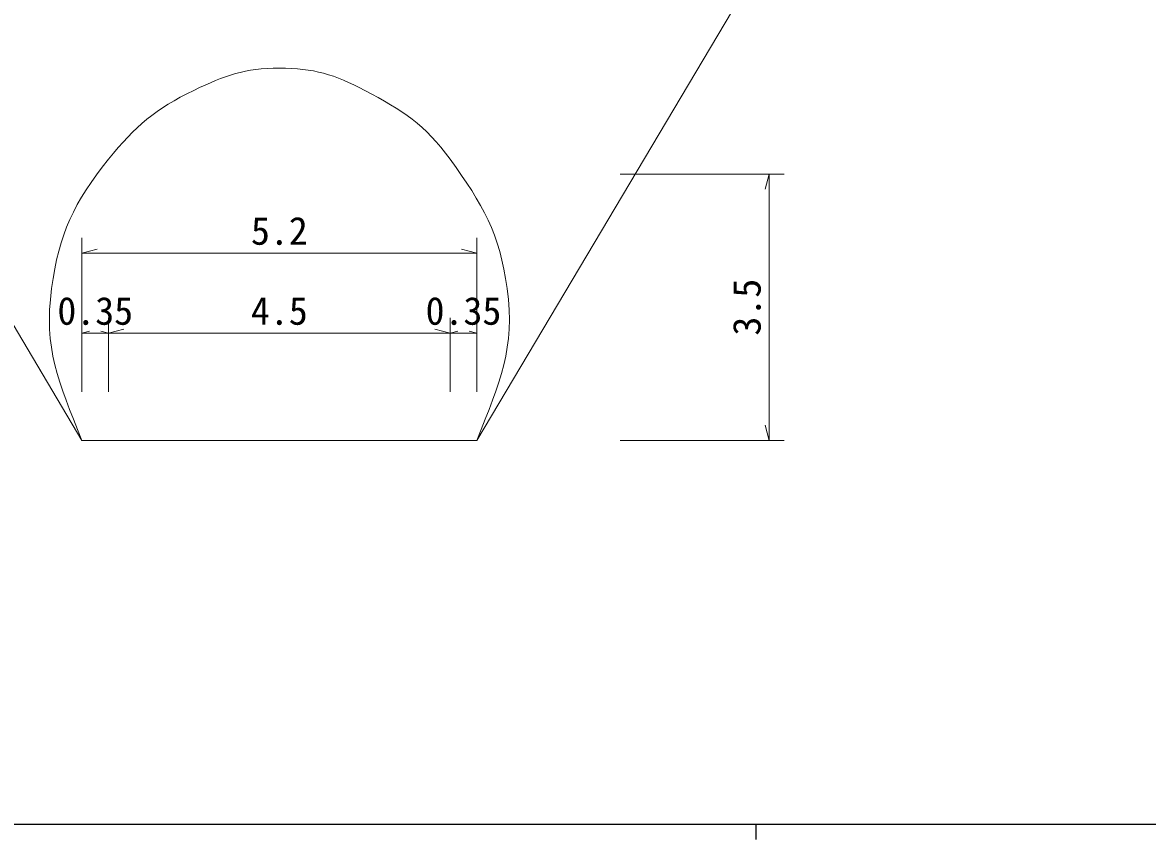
# Model space of a CAD drawing. Units: millimetres, scale not verified. Extents: x 40000 to 680000, y 20000 to 380000.
# Drawn here: x 119694 to 193784, y 204000 to 257782 of the extents above; entities that cross this region are included whole.
import ezdxf
from ezdxf.enums import TextEntityAlignment as Align

# ---------------------------------------------------------------- set-up
doc = ezdxf.new("R2010")
doc.units = ezdxf.units.MM
doc.header["$LTSCALE"] = 1000
doc.layers.add('M-BGD', color=7, linetype='Continuous', lineweight=13)
doc.layers.add('M-TTL-BAND', color=7, linetype='Continuous', lineweight=25)
doc.styles.add('ＭＳ ゴシック', font='')
doc.styles.get('ＭＳ ゴシック').set_extended_font_data('MS Gothic')

msp = doc.modelspace()

# ---------------------------------------------------------------- linework, layer by layer
at = {"layer": 'M-BGD'}
for p, q in [((104859, 261775), (123609, 230275)), ((168359, 261775), (149609, 230275)), ((159049, 247808), (169857, 247808)), ((168857, 247808), (168607, 246808)), ((168857, 247808), (168857, 230275)), ((123609, 233459), (123609, 243602)), ((149609, 233459), (149609, 243602)), ((123609, 242602), (124609, 242852)), ((123609, 242602), (149609, 242602)), ((149609, 242602), (148609, 242852)), ((123609, 233459), (123609, 238334)), ((125359, 233459), (125359, 238334)), ((125359, 233459), (125359, 238334)), ((147859, 233459), (147859, 238334)), ((147859, 233459), (147859, 238334)), ((149609, 233459), (149609, 238334)), ((123609, 237334), (124109, 237459)), ((123609, 237334), (125359, 237334)), ((125359, 237334), (124859, 237459)), ((125359, 237334), (126359, 237584)), ((125359, 237334), (147859, 237334)), ((147859, 237334), (146859, 237584)), ((147859, 237334), (148359, 237459)), ((147859, 237334), (149609, 237334)), ((149609, 237334), (149109, 237459)), ((168857, 230275), (168607, 231275)), ((125359, 230275), (123609, 230275)), ((125359, 230275), (147859, 230275)), ((147859, 230275), (149609, 230275)), ((159049, 230275), (169857, 230275))]:
    msp.add_line(p, q, dxfattribs=at)
msp.add_open_spline([(123609, 230275), (122042, 234165), (121078, 236327), (121609, 240275), (122092, 243872), (123084, 245947), (125359, 248775), (127128, 250975), (128441, 252087), (130984, 253315), (133028, 254302), (134339, 254775), (136609, 254775), (138879, 254775), (140223, 254369), (142234, 253315), (144734, 252003), (146195, 251057), (147859, 248775), (149996, 245843), (151125, 243872), (151609, 240275), (152139, 236327), (151176, 234165), (149609, 230275)], degree=3, knots=[0, 0, 0, 0, 1, 1, 1, 2, 2, 2, 3, 3, 3, 4, 4, 4, 5, 5, 5, 6, 6, 6, 7, 7, 7, 8, 8, 8, 8], dxfattribs=at)
at = {"layer": 'M-TTL-BAND'}
for p, q in [((40000, 205000), (579000, 205000)), ((168000, 205000), (168000, 204000))]:
    msp.add_line(p, q, dxfattribs=at)

# ---------------------------------------------------------------- texts
at = {"layer": 'M-BGD', "style": 'ＭＳ ゴシック'}
for s, p in [('5.2', (136609, 242602)), ('0.35', (124484, 237334)), ('4.5', (136609, 237334)), ('0.35', (148734, 237334))]:
    msp.add_text(s, height=1833, dxfattribs=at).set_placement(p, align=Align.BOTTOM_CENTER)
msp.add_text('3.5', height=1833, rotation=90, dxfattribs=at).set_placement((168857, 239042), align=Align.BOTTOM_CENTER)

doc.saveas('drawing.dxf')
